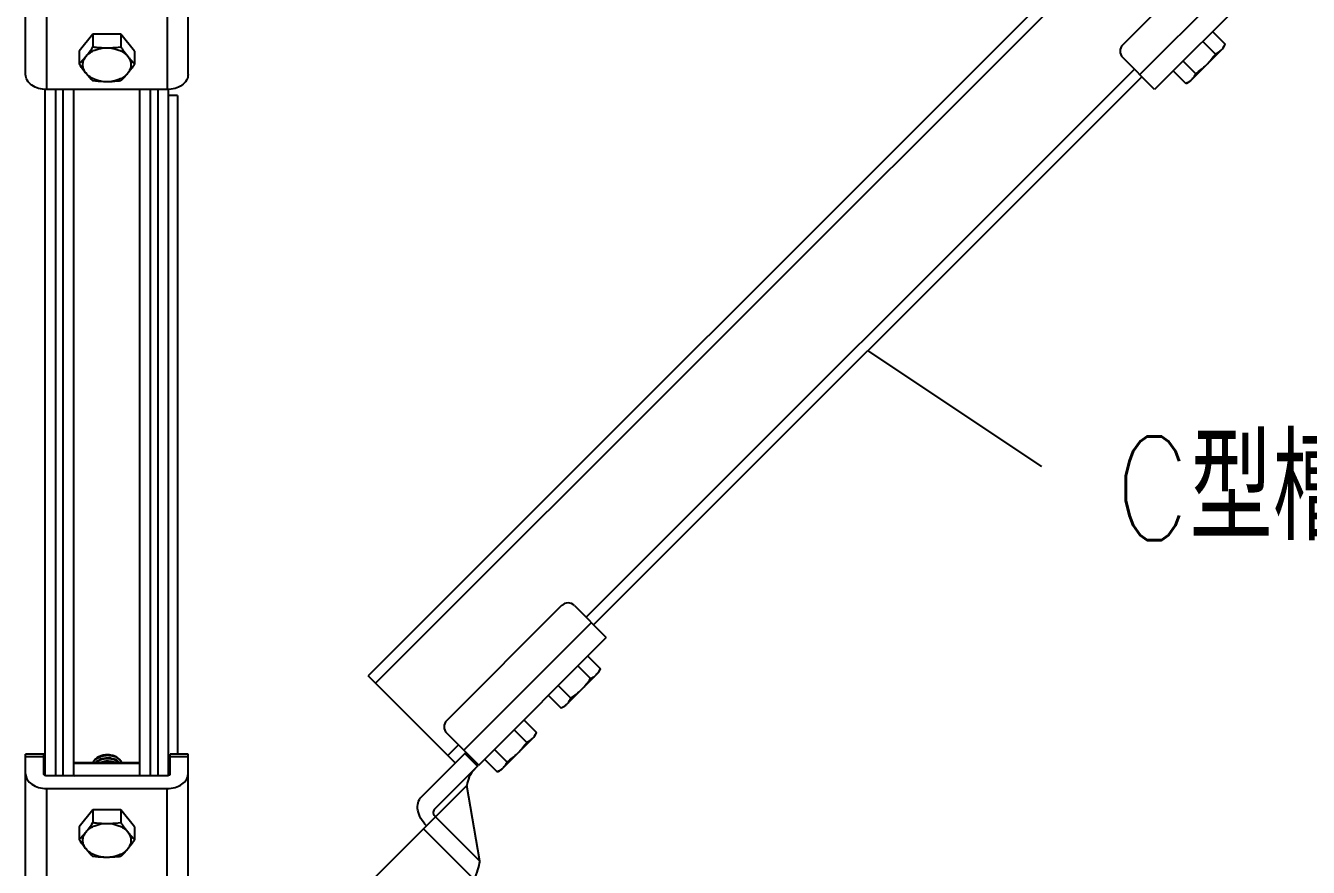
# Model space of a CAD drawing. Extents: x 27938 to 1042331, y -235042 to 1535213.
# Drawn here: x 726719 to 731672, y 729328 to 732580 of the extents above; entities that cross this region are included whole.
import ezdxf

# ---------------------------------------------------------------- set-up
doc = ezdxf.new("R2010")
doc.units = 0
doc.header["$LTSCALE"] = 1000
doc.header["$MEASUREMENT"] = 0
doc.layers.add('W_DIM', color=4, linetype='Continuous')
doc.styles.get("Standard").update_dxf_attribs({"font": 'gbenor.shx', "bigfont": 'gbcbig.shx'})
doc.styles.add('wwp100', font='txt.shx', dxfattribs={"width": 0.7, "height": 400, "bigfont": 'hztxt.shx'})
doc.dimstyles.get("Standard").update_dxf_attribs({"dimtxt": 0.18, "dimasz": 0.18, "dimexe": 0.18, "dimexo": 0.0625, "dimgap": 0.09, "dimtad": 0, "dimtih": 1, "dimtoh": 1, "dimdec": 4, "dimzin": 0, "dimdsep": 46, "dimtxsty": 'Standard', "dimcen": 0.09, "dimadec": 0, "dimazin": 0, "dimtfac": 1, "dimtdec": 4, "dimtofl": 0, "dimtmove": 0, "dimatfit": 3, "dimfxl": 1, "dimtolj": 1, "dimtzin": 0, "dimarcsym": 0})

msp = doc.modelspace()

# ---------------------------------------------------------------- linework, layer by layer
at = {"linetype": 'Continuous'}
for p, q in [((731225.8, 733253.1), (728041, 730068.3)), ((731254.6, 733224.4), (728069.7, 730039.5)), ((726718.7, 732390.7), (726718.7, 732959.4)), ((727346, 732390.7), (727346, 732959.4)), ((730954.8, 732505.7), (731398.3, 732949.2)), ((726800, 732333.2), (726800, 732856.9)), ((731020.5, 732390.7), (731513.3, 732883.5)), ((727264.7, 732827.5), (727264.7, 732333.2)), ((731586, 732841.2), (731078, 732333.2)), ((731301.7, 732556.9), (731350.6, 732508)), ((726978.7, 732546.7), (726925, 732481)), ((726978.7, 732546.7), (726978.7, 732497.9)), ((727086, 732546.7), (726978.7, 732546.7)), ((727086, 732546.7), (727086, 732497.9)), ((727139.6, 732481), (727086, 732546.7)), ((731263.8, 732518.9), (731312.6, 732470.1)), ((731344.1, 732494.2), (731350.6, 732508)), ((726925, 732481), (726925, 732432.1)), ((727139.6, 732481), (727139.6, 732432.1)), ((731078, 732333.2), (730954.8, 732456.4)), ((731212.7, 732362.7), (731344.1, 732494.2)), ((730999.9, 732411.2), (728882.9, 730294.1)), ((731149.9, 732405.1), (731198.8, 732356.3)), ((731187.9, 732443.1), (731236.7, 732394.2)), ((731028.7, 732382.4), (728911.6, 730265.4)), ((731212.7, 732362.7), (731198.8, 732356.3)), ((726794.2, 729682.9), (726794.2, 732333.2)), ((727264.7, 732333.2), (726800, 732333.2)), ((726834.9, 729681.7), (726834.9, 732333.2)), ((726863.9, 729681.7), (726863.9, 732333.2)), ((726904.6, 729681.7), (726904.6, 732333.2)), ((727160.1, 729681.7), (727160.1, 732333.2)), ((727200.8, 729681.7), (727200.8, 732333.2)), ((727229.8, 729681.7), (727229.8, 732333.2)), ((727270.5, 729682.9), (727270.5, 732333.2)), ((727305.3, 732310.5), (727270.5, 732310.5)), ((727305.3, 732310.5), (727305.3, 729765.8)), ((728788.4, 730339.3), (728344.9, 729895.8)), ((728837.7, 730339.3), (728960.9, 730216.1)), ((728903.4, 730273.6), (728410.6, 729780.8)), ((728468.1, 729723.3), (728960.9, 730216.1)), ((728888.9, 730144.1), (728937.8, 730095.3)), ((728799.9, 729950), (728931.3, 730081.4)), ((728851, 730106.2), (728899.9, 730057.3)), ((728931.3, 730081.4), (728937.8, 730095.3)), ((728377.7, 729731.5), (728041, 730068.3)), ((728775.1, 730030.3), (728824, 729981.5)), ((728737.2, 729992.4), (728786.1, 729943.5)), ((728799.9, 729950), (728786.1, 729943.5)), ((728642.5, 729897.7), (728691.4, 729848.9)), ((728467.7, 729723.7), (728344.9, 729846.5)), ((728553.5, 729703.6), (728684.9, 729835)), ((728604.6, 729859.8), (728653.5, 729810.9)), ((728684.9, 729835), (728691.4, 729848.9)), ((728390.1, 729801.3), (728349, 729760.2)), ((728528.7, 729783.9), (728577.6, 729735)), ((726718.7, 729197.1), (726718.7, 729765.8)), ((726788.4, 729765.8), (726718.7, 729765.8)), ((726788.4, 729755.6), (726718.7, 729755.6)), ((726788.4, 729689.9), (726788.4, 729765.8)), ((726904.6, 729732.7), (727160.1, 729732.7)), ((726904.6, 729731), (727160.1, 729731)), ((727276.3, 729689.9), (727276.3, 729765.8)), ((727346, 729765.8), (727276.3, 729765.8)), ((727346, 729755.6), (727276.3, 729755.6)), ((727346, 729197.1), (727346, 729765.8)), ((728246.9, 729600.7), (728417.3, 729771.1)), ((728414, 729767.7), (728463.3, 729718.5)), ((728490.8, 729746), (728539.6, 729697.1)), ((727264.7, 729681.7), (726800, 729681.7)), ((726906.6, 729683.2), (726908.1, 729681.7)), ((727156.6, 729681.7), (727158.1, 729683.2)), ((728296.2, 729551.4), (728466.6, 729721.8)), ((728553.5, 729703.6), (728539.6, 729697.1)), ((726800, 729138.1), (726800, 729632.4)), ((726800, 729632.4), (727264.7, 729632.4)), ((727264.7, 729124.4), (727264.7, 729632.4)), ((728054.3, 729276.6), (728422, 729644.3)), ((728472.1, 729352.2), (728422, 729644.3)), ((726978.7, 729550.3), (726925, 729484.6)), ((726978.7, 729550.3), (726978.7, 729501.4)), ((727086, 729550.3), (726978.7, 729550.3)), ((727139.6, 729484.6), (727086, 729550.3)), ((727086, 729550.3), (727086, 729501.4)), ((726925, 729484.6), (726925, 729435.7)), ((727139.6, 729484.6), (727139.6, 729435.7)), ((728254.5, 729476.9), (728450.9, 729280.6)), ((728472.1, 729352.2), (728301, 729523.3))]:
    msp.add_line(p, q, dxfattribs=at)
for centre, radius, start, end in [((730979.4, 732481), 34.8, 135, 225), ((726692.4, 732673.1), 334.9, 313.9914, 320.7735), ((727211.3, 732607.4), 334.9, 219.2265, 226.0086), ((728813.1, 730314.7), 34.8, 45, 135), ((728369.5, 729871.1), 34.8, 135, 225), ((727034.8, 729683.2), 67.1, 100.3047, 102.2499), ((727034.9, 729670.4), 67.6, 99.5601, 100.813), ((727037.6, 729693.2), 68.9, 69.4703, 74.8773), ((727038.5, 729694.3), 66.1, 69.6939, 69.8962), ((727039.4, 729696.7), 63.5, 65.0364, 69.7243), ((727052, 729704.9), 40.6, 43.29, 44.8708), ((726692.4, 729676.6), 334.9, 313.9914, 320.7735), ((727211.3, 729610.9), 334.9, 219.2265, 226.0086)]:
    msp.add_arc(centre, radius, start, end, dxfattribs=at)
for points, knots in [([(731335.3, 732485.3), (731336.9, 732486.9), (731343, 732493.7), (731347.6, 732501.8), (731350.6, 732508)], [0, 0, 0, 0, 0.246322, 1, 1, 1, 1]), ([(726951.9, 732395.6), (726948, 732400.3), (726941.7, 732410.7), (726938.3, 732428.4), (726941.7, 732446.2), (726948, 732456.6), (726951.9, 732461.3)], [0, 0, 0, 0, 0.257487, 0.5, 0.742513, 1, 1, 1, 1]), ([(726951.9, 732461.3), (726954.2, 732464.1), (726963.5, 732476), (726972.3, 732488.3), (726978.7, 732497.9)], [0, 0, 0, 0, 0.239452, 1, 1, 1, 1]), ([(726951.9, 732461.3), (726960.6, 732472.1), (726986.7, 732489), (727016.6, 732494.2), (727032.3, 732494.2)], [0, 0, 0, 0, 0.468341, 1, 1, 1, 1]), ([(726978.7, 732497.9), (726983.1, 732497.3), (727000.9, 732495.2), (727018.9, 732494.2), (727032.3, 732494.2)], [0, 0, 0, 0, 0.249182, 1, 1, 1, 1]), ([(727032.3, 732494.2), (727036.8, 732494.2), (727054.8, 732494.5), (727072.7, 732496.1), (727086, 732497.9)], [0, 0, 0, 0, 0.250767, 1, 1, 1, 1]), ([(727032.3, 732494.2), (727048.1, 732494.2), (727078, 732489), (727104, 732472.1), (727112.8, 732461.3)], [0, 0, 0, 0, 0.531659, 1, 1, 1, 1]), ([(727086, 732497.9), (727088.2, 732494.6), (727096.7, 732482.1), (727105.7, 732470), (727112.8, 732461.3)], [0, 0, 0, 0, 0.259411, 1, 1, 1, 1]), ([(727112.8, 732461.3), (727115, 732458.6), (727123.5, 732448.5), (727132.7, 732438.9), (727139.6, 732432.1)], [0, 0, 0, 0, 0.264209, 1, 1, 1, 1]), ([(727112.8, 732461.3), (727116.7, 732456.6), (727123, 732446.2), (727126.4, 732428.4), (727123, 732410.7), (727116.7, 732400.3), (727112.8, 732395.6)], [0, 0, 0, 0, 0.257487, 0.5, 0.742513, 1, 1, 1, 1]), ([(731312.6, 732470.1), (731314.7, 732471.1), (731322.9, 732475.2), (731330.5, 732480.5), (731335.3, 732485.3)], [0, 0, 0, 0, 0.255699, 1, 1, 1, 1]), ([(726951.9, 732395.6), (726949.6, 732398.4), (726940.2, 732410.2), (726931.5, 732422.6), (726925, 732432.1)], [0, 0, 0, 0, 0.239452, 1, 1, 1, 1]), ([(727139.6, 732432.1), (727137.5, 732428.9), (727128.9, 732416.4), (727119.9, 732404.3), (727112.8, 732395.6)], [0, 0, 0, 0, 0.259411, 1, 1, 1, 1]), ([(726800, 732333.2), (726789.5, 732333.2), (726769.2, 732335.9), (726742.6, 732347.9), (726723.7, 732366.7), (726718.7, 732383), (726718.7, 732390.7)], [0, 0, 0, 0, 0.287977, 0.555343, 0.790527, 1, 1, 1, 1]), ([(727032.3, 732362.7), (727016.6, 732362.7), (726986.7, 732367.9), (726960.6, 732384.8), (726951.9, 732395.6)], [0, 0, 0, 0, 0.531659, 1, 1, 1, 1]), ([(727032.3, 732362.7), (727027.8, 732362.7), (727009.9, 732363.1), (726992, 732364.7), (726978.7, 732366.4)], [0, 0, 0, 0, 0.250767, 1, 1, 1, 1]), ([(727112.8, 732395.6), (727104, 732384.8), (727078, 732367.9), (727048.1, 732362.7), (727032.3, 732362.7)], [0, 0, 0, 0, 0.468341, 1, 1, 1, 1]), ([(727086, 732366.4), (727081.6, 732365.9), (727063.8, 732363.8), (727045.8, 732362.7), (727032.3, 732362.7)], [0, 0, 0, 0, 0.249182, 1, 1, 1, 1]), ([(727112.8, 732395.6), (727110.6, 732392.9), (727102.1, 732382.8), (727093, 732373.2), (727086, 732366.4)], [0, 0, 0, 0, 0.264209, 1, 1, 1, 1]), ([(727346, 732390.7), (727346, 732383), (727341, 732366.7), (727322.1, 732347.9), (727295.5, 732335.9), (727275.1, 732333.2), (727264.7, 732333.2)], [0, 0, 0, 0, 0.209473, 0.444657, 0.712023, 1, 1, 1, 1]), ([(731198.8, 732356.3), (731200, 732356.8), (731204.5, 732359), (731208.9, 732361.6), (731212, 732363.7)], [0, 0, 0, 0, 0.253346, 1, 1, 1, 1]), ([(731221.5, 732371.5), (731223.1, 732373.1), (731229.2, 732379.9), (731233.8, 732388), (731236.7, 732394.2)], [0, 0, 0, 0, 0.246322, 1, 1, 1, 1]), ([(728899.9, 730057.3), (728902, 730058.3), (728910.1, 730062.4), (728917.7, 730067.8), (728922.5, 730072.6)], [0, 0, 0, 0, 0.255699, 1, 1, 1, 1]), ([(728922.5, 730072.6), (728924.1, 730074.2), (728930.2, 730081), (728934.9, 730089), (728937.8, 730095.3)], [0, 0, 0, 0, 0.246322, 1, 1, 1, 1]), ([(728808.7, 729958.8), (728810.3, 729960.4), (728816.4, 729967.2), (728821.1, 729975.2), (728824, 729981.5)], [0, 0, 0, 0, 0.246322, 1, 1, 1, 1]), ([(728786.1, 729943.5), (728787.2, 729944.1), (728791.8, 729946.3), (728796.2, 729948.8), (728799.3, 729951)], [0, 0, 0, 0, 0.253346, 1, 1, 1, 1]), ([(728653.5, 729810.9), (728655.6, 729811.9), (728663.7, 729816), (728671.3, 729821.4), (728676.1, 729826.2)], [0, 0, 0, 0, 0.255699, 1, 1, 1, 1]), ([(728676.1, 729826.2), (728677.7, 729827.8), (728683.8, 729834.6), (728688.5, 729842.6), (728691.4, 729848.9)], [0, 0, 0, 0, 0.246322, 1, 1, 1, 1]), ([(726987.9, 729745.9), (726986.8, 729745), (726982.8, 729741.1), (726979.5, 729736.4), (726977.7, 729732.7)], [0, 0, 0, 0, 0.260908, 1, 1, 1, 1]), ([(726978.5, 729732.7), (726978.8, 729733.4), (726980.3, 729735.9), (726982.1, 729738.3), (726983.6, 729740)], [0, 0, 0, 0, 0.244964, 1, 1, 1, 1]), ([(726983.6, 729740), (726992.3, 729750.1), (727012.6, 729759.8), (727040.2, 729761.6), (727054.6, 729758.8), (727061.2, 729756.3)], [0, 0, 0, 0, 0.481069, 0.745193, 1, 1, 1, 1]), ([(727080.7, 729733.5), (727075.3, 729739), (727060.3, 729747.5), (727034.7, 729751.4), (727008.5, 729747.2), (726992.9, 729738.4), (726986.9, 729732.7)], [0, 0, 0, 0, 0.229048, 0.489241, 0.755135, 1, 1, 1, 1]), ([(726987.9, 729745.9), (726995.5, 729754.6), (727013.2, 729763.1), (727037.3, 729764.5), (727049.8, 729761.9), (727055.5, 729759.7)], [0, 0, 0, 0, 0.4793, 0.744107, 1, 1, 1, 1]), ([(727055.5, 729759.7), (727043.8, 729762.9), (727019.3, 729763.5), (726996.5, 729753.6), (726987.9, 729745.9)], [0, 0, 0, 0, 0.51374, 1, 1, 1, 1]), ([(726988.6, 729732.7), (726994.7, 729738), (727010, 729746), (727035.3, 729749.8), (727060.1, 729746), (727074.5, 729737.9), (727080, 729732.8)], [0, 0, 0, 0, 0.246285, 0.511502, 0.770596, 1, 1, 1, 1]), ([(727062.6, 729732.7), (727058.4, 729734.4), (727040.4, 729739.4), (727020.6, 729737.7), (727007.4, 729732.8)], [0, 0, 0, 0, 0.243472, 1, 1, 1, 1]), ([(727011.7, 729732.7), (727015.5, 729733.9), (727030.6, 729737.2), (727046.8, 729736.2), (727057.9, 729732.8)], [0, 0, 0, 0, 0.252377, 1, 1, 1, 1]), ([(727047.6, 729761.5), (727045.4, 729761.9), (727036.6, 729763.1), (727027.6, 729762.6), (727021, 729761.2)], [0, 0, 0, 0, 0.246819, 1, 1, 1, 1]), ([(727049.5, 729748.8), (727047.4, 729749.2), (727038.6, 729750.7), (727029.5, 729750.4), (727022.8, 729749.2)], [0, 0, 0, 0, 0.245752, 1, 1, 1, 1]), ([(727050, 729736.3), (727047.9, 729736.8), (727039.3, 729738.4), (727030.3, 729738.2), (727023.7, 729737)], [0, 0, 0, 0, 0.245444, 1, 1, 1, 1]), ([(727073.4, 729751.8), (727072.5, 729752.4), (727068.8, 729754.7), (727064.8, 729756.5), (727061.7, 729757.7)], [0, 0, 0, 0, 0.242042, 1, 1, 1, 1]), ([(727066.2, 729754.3), (727066.8, 729754), (727069, 729752.9), (727071.2, 729751.7), (727072.7, 729750.7)], [0, 0, 0, 0, 0.254738, 1, 1, 1, 1]), ([(727072.7, 729750.7), (727076.3, 729748.4), (727082.6, 729743.3), (727087.1, 729736.3), (727088.5, 729732.7)], [0, 0, 0, 0, 0.526239, 1, 1, 1, 1]), ([(727073.4, 729751.8), (727076.9, 729749.4), (727083.1, 729743.7), (727087.4, 729736.4), (727088.7, 729732.7)], [0, 0, 0, 0, 0.522981, 1, 1, 1, 1]), ([(728562.3, 729712.4), (728563.9, 729714), (728570, 729720.8), (728574.7, 729728.8), (728577.6, 729735)], [0, 0, 0, 0, 0.246322, 1, 1, 1, 1]), ([(726718.7, 729689.9), (726718.7, 729682.3), (726723.7, 729665.9), (726742.6, 729647.2), (726769.2, 729635.2), (726789.5, 729632.4), (726800, 729632.4)], [0, 0, 0, 0, 0.209473, 0.444657, 0.712023, 1, 1, 1, 1]), ([(726794.2, 729682.8), (726793.3, 729683.2), (726790.6, 729684.6), (726788.4, 729687.7), (726788.4, 729689.9)], [0, 0, 0, 0, 0.2888, 1, 1, 1, 1]), ([(727264.7, 729632.4), (727275.1, 729632.4), (727295.5, 729635.2), (727322.1, 729647.2), (727341, 729665.9), (727346, 729682.3), (727346, 729689.9)], [0, 0, 0, 0, 0.287977, 0.555343, 0.790527, 1, 1, 1, 1]), ([(727276.3, 729689.9), (727276.3, 729689.2), (727275.7, 729686), (727272.8, 729683.8), (727270.5, 729682.8)], [0, 0, 0, 0, 0.22722, 1, 1, 1, 1]), ([(728452.9, 729708), (728444, 729699.2), (728430.2, 729678.9), (728423.8, 729655.6), (728422, 729644.3)], [0, 0, 0, 0, 0.522516, 1, 1, 1, 1]), ([(728467.7, 729723.7), (728467.7, 729723.6), (728467.9, 729722.8), (728467.1, 729722.3), (728466.6, 729721.8)], [0, 0, 0, 0, 0.126775, 1, 1, 1, 1]), ([(728539.6, 729697.1), (728540.8, 729697.6), (728545.4, 729699.9), (728549.7, 729702.4), (728552.9, 729704.5)], [0, 0, 0, 0, 0.253346, 1, 1, 1, 1]), ([(728266.2, 729488.5), (728257.7, 729497), (728243.5, 729515.6), (728231.7, 729546.8), (728231.5, 729577.3), (728240.8, 729594.5), (728246.9, 729600.7)], [0, 0, 0, 0, 0.287971, 0.555344, 0.790532, 1, 1, 1, 1]), ([(728296.2, 729551.4), (728293, 729548.2), (728291, 729536.4), (728297, 729527.4), (728301, 729523.3)], [0, 0, 0, 0, 0.440241, 1, 1, 1, 1]), ([(726951.9, 729464.9), (726954.2, 729467.7), (726963.5, 729479.5), (726972.3, 729491.9), (726978.7, 729501.4)], [0, 0, 0, 0, 0.239452, 1, 1, 1, 1]), ([(726951.9, 729464.9), (726960.6, 729475.6), (726986.7, 729492.6), (727016.6, 729497.7), (727032.3, 729497.7)], [0, 0, 0, 0, 0.468341, 1, 1, 1, 1]), ([(726978.7, 729501.4), (726983.1, 729500.8), (727000.9, 729498.8), (727018.9, 729497.7), (727032.3, 729497.7)], [0, 0, 0, 0, 0.249182, 1, 1, 1, 1]), ([(727032.3, 729497.7), (727036.8, 729497.7), (727054.8, 729498), (727072.7, 729499.7), (727086, 729501.4)], [0, 0, 0, 0, 0.250767, 1, 1, 1, 1]), ([(727032.3, 729497.7), (727048.1, 729497.7), (727078, 729492.6), (727104, 729475.6), (727112.8, 729464.9)], [0, 0, 0, 0, 0.531659, 1, 1, 1, 1]), ([(727086, 729501.4), (727088.2, 729498.2), (727096.7, 729485.7), (727105.7, 729473.5), (727112.8, 729464.9)], [0, 0, 0, 0, 0.259411, 1, 1, 1, 1]), ([(726951.9, 729399.1), (726949.6, 729402), (726940.2, 729413.8), (726931.5, 729426.2), (726925, 729435.7)], [0, 0, 0, 0, 0.239452, 1, 1, 1, 1]), ([(726951.9, 729399.1), (726948, 729403.9), (726941.7, 729414.3), (726938.3, 729432), (726941.7, 729449.7), (726948, 729460.1), (726951.9, 729464.9)], [0, 0, 0, 0, 0.257487, 0.5, 0.742513, 1, 1, 1, 1]), ([(727112.8, 729464.9), (727115, 729462.2), (727123.5, 729452), (727132.7, 729442.5), (727139.6, 729435.7)], [0, 0, 0, 0, 0.264209, 1, 1, 1, 1]), ([(727112.8, 729464.9), (727116.7, 729460.1), (727123, 729449.7), (727126.4, 729432), (727123, 729414.3), (727116.7, 729403.9), (727112.8, 729399.1)], [0, 0, 0, 0, 0.257487, 0.5, 0.742513, 1, 1, 1, 1]), ([(727139.6, 729435.7), (727137.5, 729432.5), (727128.9, 729420), (727119.9, 729407.8), (727112.8, 729399.1)], [0, 0, 0, 0, 0.259411, 1, 1, 1, 1]), ([(727032.3, 729366.3), (727016.6, 729366.3), (726986.7, 729371.4), (726960.6, 729388.4), (726951.9, 729399.1)], [0, 0, 0, 0, 0.531659, 1, 1, 1, 1]), ([(727112.8, 729399.1), (727104, 729388.4), (727078, 729371.4), (727048.1, 729366.3), (727032.3, 729366.3)], [0, 0, 0, 0, 0.468341, 1, 1, 1, 1]), ([(727112.8, 729399.1), (727110.6, 729396.4), (727102.1, 729386.3), (727093, 729376.8), (727086, 729370)], [0, 0, 0, 0, 0.264209, 1, 1, 1, 1]), ([(727032.3, 729366.3), (727027.8, 729366.3), (727009.9, 729366.6), (726992, 729368.3), (726978.7, 729370)], [0, 0, 0, 0, 0.250767, 1, 1, 1, 1]), ([(727086, 729370), (727081.6, 729369.4), (727063.8, 729367.3), (727045.8, 729366.3), (727032.3, 729366.3)], [0, 0, 0, 0, 0.249182, 1, 1, 1, 1]), ([(728472.1, 729352.2), (728470, 729340.8), (728463.3, 729316.7), (728455.2, 729293.1), (728450.9, 729280.6)], [0, 0, 0, 0, 0.468219, 1, 1, 1, 1])]:
    msp.add_open_spline(points, degree=3, knots=knots, dxfattribs=at)
for points in [[(731278.4, 732428.4), (731291.1, 732441.1), (731302.4, 732455.3), (731312.6, 732470.1)], [(731236.7, 732394.2), (731251.5, 732404.4), (731265.7, 732415.7), (731278.4, 732428.4)], [(731212, 732363.7), (731215.4, 732366), (731218.6, 732368.6), (731221.5, 732371.5)], [(728865.6, 730015.7), (728878.3, 730028.4), (728889.6, 730042.6), (728899.9, 730057.3)], [(728824, 729981.5), (728838.8, 729991.7), (728852.9, 730003), (728865.6, 730015.7)], [(728799.3, 729951), (728802.6, 729953.3), (728805.8, 729955.9), (728808.7, 729958.8)], [(728619.2, 729769.3), (728631.9, 729782), (728643.2, 729796.1), (728653.5, 729810.9)], [(728577.6, 729735), (728592.4, 729745.3), (728606.5, 729756.6), (728619.2, 729769.3)], [(726800, 729681.7), (726798, 729681.7), (726796, 729682.1), (726794.2, 729682.8)], [(726904.6, 729684.7), (726905.3, 729684.3), (726906, 729683.9), (726906.6, 729683.2)], [(727158.1, 729683.2), (727158.7, 729683.9), (727159.3, 729684.3), (727160.1, 729684.7)], [(727270.5, 729682.8), (727268.7, 729682.1), (727266.7, 729681.7), (727264.7, 729681.7)], [(728552.9, 729704.5), (728556.2, 729706.9), (728559.4, 729709.5), (728562.3, 729712.4)]]:
    msp.add_open_spline(points, degree=3, dxfattribs=at)

# ---------------------------------------------------------------- texts
at = {"layer": 'W_DIM', "color": 7, "style": 'wwp100', "width": 0.8}
msp.add_text('C型槽钢', height=400, dxfattribs=at).set_placement((730926.2, 730592.6))

# ---------------------------------------------------------------- leaders
msp.add_leader([(729970.2, 731323.9), (730641.2, 730876.7)], dimstyle='Standard', override={"dimgap": 20, "dimtad": 0})

doc.saveas('drawing.dxf')
